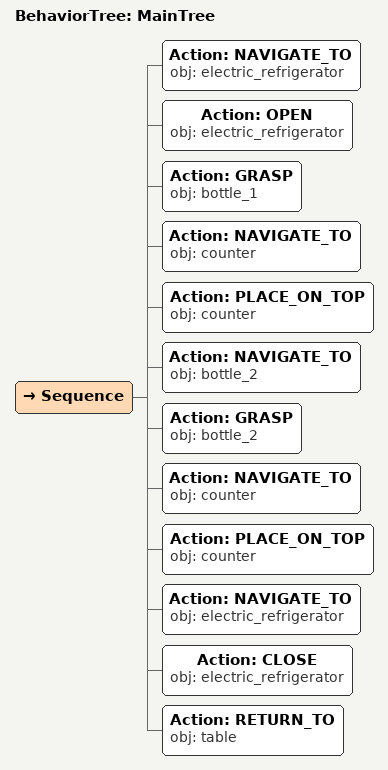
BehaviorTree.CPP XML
<root main_tree_to_execute="MainTree">
  <BehaviorTree ID="MainTree">
    <Sequence>
      <!-- Navigate to electric_refrigerator -->
      <Action ID="NAVIGATE_TO" obj="electric_refrigerator" />
      <!-- Open electric_refrigerator -->
      <Action ID="OPEN" obj="electric_refrigerator" />
      <!-- Grasp bottle_1 -->
      <Action ID="GRASP" obj="bottle_1" />
      <!-- Navigate to counter -->
      <Action ID="NAVIGATE_TO" obj="counter" />
      <!-- Place on counter -->
      <Action ID="PLACE_ON_TOP" obj="counter" />
      <!-- Navigate to bottle_2 -->
      <Action ID="NAVIGATE_TO" obj="bottle_2" />
      <!-- Grasp bottle_2 -->
      <Action ID="GRASP" obj="bottle_2" />
      <!-- Navigate to counter -->
      <Action ID="NAVIGATE_TO" obj="counter" />
      <!-- Place on counter -->
      <Action ID="PLACE_ON_TOP" obj="counter" />
      <!-- Navigate to electric_refrigerator -->
      <Action ID="NAVIGATE_TO" obj="electric_refrigerator" />
      <!-- Close electric_refrigerator -->
      <Action ID="CLOSE" obj="electric_refrigerator" />
      <!-- Return to table -->
      <Action ID="RETURN_TO" obj="table" />
    </Sequence>
  </BehaviorTree>
</root>
